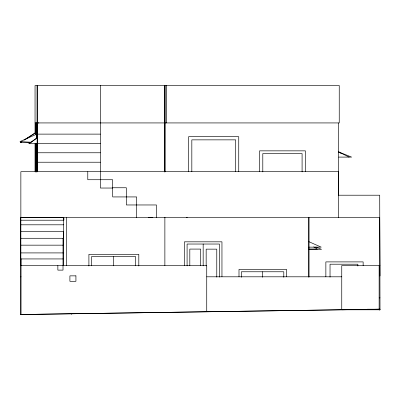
<?xml version="1.0" encoding="UTF-8"?>
<svg xmlns="http://www.w3.org/2000/svg" width="400" height="400" viewBox="0 0 400 400"><rect width="100%" height="100%" fill="white"/><g stroke="black" fill="none" stroke-linecap="round" stroke-linejoin="round"><path stroke-width="0.6" d="M87.775 171.69L87.775 179.725L112.67 179.725L112.67 196.93L136.68 196.93L136.68 217.58M164.87 265.58L164.87 217.295M164.87 171.675L164.885 85.475L164.86 172.055L164.87 85.475M308.87 276.805L308.87 217.58M338.7 195.21L338.7 171.69L20.855 171.69L20.855 265.53M380 309.785L341.75 309.785L341.75 265.53L380 265.53M36.28 138.385L36.52 134.235L20 141.595L31.1 142.25M29.105 143.71L37.135 137.975L36.815 137.975L28.785 143.71L37.135 143.71M21.835 141.535L20.285 142.54L30.815 142.54M23.9 140.195L35.775 132.5L36.035 132.5L36.035 134.86M20.545 142.54L22.095 141.535M24.675 139.86L36.035 132.5M148.29 217.695L152.88 217.63M186.44 217.42L187.325 217.41M20.535 314.525L379.485 309.22M20.52 217.295L20.52 314.525L380 309.22L367.325 309.22M35.05 122.93L339.245 122.93L339.245 85.475L35.05 85.475L35.05 133.52M37.22 134.12L100.395 134.12M37.22 143.585L100.395 143.585M37.135 144.55L36.82 144.55L36.835 171.93M36.835 146.385L37.12 146.385L37.12 171.93M37.22 152.765L100.395 152.765M338.7 157.1L351.605 157.1L338.7 151.94L341.835 153.76M37.22 162.225L100.395 162.225M112.67 187.755L126.355 187.755L126.355 204.965L156.47 204.965L156.47 217.58M112.67 188.04L100.395 188.04L100.395 85.475M338.565 195.21L379.715 195.21L380 309.935L379.14 309.935L379.14 265.53M20.855 217.58L379.715 217.58L380 275.885L379.715 275.885M20.855 217.63L63.875 217.63L63.875 220.215L20.855 220.215M20.855 224.805L63.59 224.805M20.855 231.685L63.59 231.685M20.855 238.285L63.59 238.285M20.855 245.165L63.305 245.165L63.305 231.685M308.87 247.14L321.205 247.14L308.87 241.69M308.87 249L317.475 249L313.71 246.865M308.87 249.34L321.49 249.34L315.755 246.99M20.855 252.91L63.78 252.91M20.855 258.935L63.015 258.935M20.52 265.53L206.73 265.53L206.73 311.78M20.52 276.8L21.045 276.8M206.73 276.8L341.75 276.8M379.14 297.84L380 297.84M380 309.465L379.14 309.22M37.22 122.93L38.93 122.935M338.7 151.94L349.025 157.1M164.84 217.295L164.87 217.58M363.145 265.63L363.145 261.895L325.86 261.895L325.86 276.84M357.855 266.055L357.855 264.205L330.035 264.205L330.035 277.155M338.7 122.93L338.7 217.585M308.87 217.295L308.87 277.31M305.435 171.6L305.435 150.85L259.545 150.85L259.545 171.6M302.09 171.92L302.09 153.565L262.795 153.565L262.795 171.92M286.605 276.765L286.605 269.39L238.995 269.39L238.995 276.765M283.795 277.295L283.795 271.765L241.35 271.765L241.35 277.295M262.575 271.765L262.575 277.295M238.74 171.69L238.74 136.7L188.55 136.7L188.55 171.69M235.705 171.705L235.705 139.855L191.825 139.855L191.825 171.705M221.955 276.765L221.955 241.82L184.385 241.82L184.385 265.535M219.5 277.14L219.5 244.03L187.09 244.03L187.09 265.895M216.775 277.135L216.775 249.145L206.165 249.145L206.165 265.94M203.17 244.03L203.17 265.895M200.705 265.77L200.705 249.085L189.81 249.085L189.81 265.77M166.675 85.475L166.675 122.93M138.805 266.01L138.805 254.315L88.9 254.315L88.9 266.01M135.665 265.845L135.665 256.59L91.495 256.59L91.495 265.845M113.58 256.59L113.58 265.845M71.525 314.24L71.525 314.525M66.495 217.58L66.495 265.63M63.59 217.63L63.625 265.63M63.015 238.285L63.015 270.12L57.855 270.12L57.855 265.53M37.22 85.475L37.22 171.69M37.21 122.93L37.21 171.69M37.105 85.475L37.105 122.93M36.685 122.93L36.685 138.43M36.685 143.39L36.685 171.91M36.18 122.93L36.18 134.77M36.18 143.49L36.18 171.53M36.01 172.03L36.02 144.8L35.8 172.03M35.415 122.93L35.415 132.9M35.415 143.49L35.415 171.53M35.05 143.49L35.05 171.53M21.045 258.935L21.045 314.525M75.925 275.855L69.9 275.855L69.9 281.305L75.925 281.305L75.925 275.855"/></g></svg>
